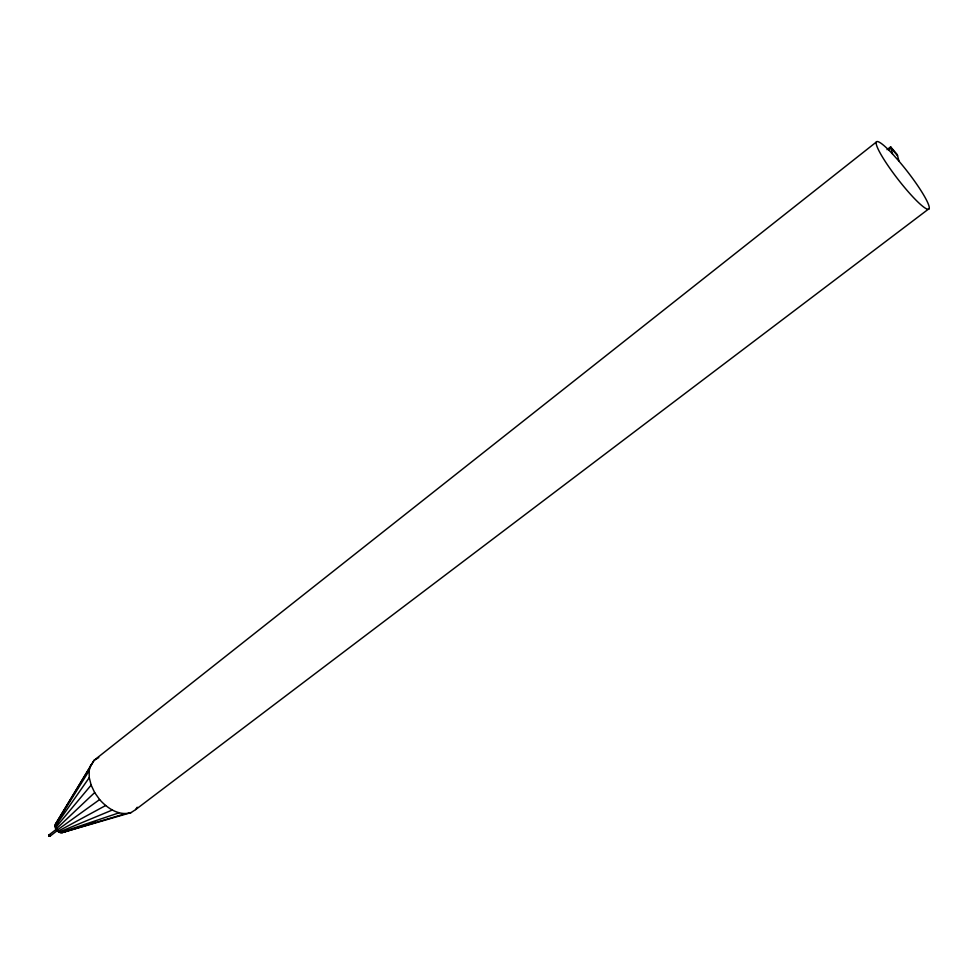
<?xml version="1.0" encoding="UTF-8"?>
<svg xmlns="http://www.w3.org/2000/svg" width="978" height="978" viewBox="0 0 978 978"><rect width="100%" height="100%" fill="white"/><g stroke="black" fill="none" stroke-linecap="round" stroke-linejoin="round"><path stroke-width="1.47" d="M929.1 208.632L135.685 809.564L131.15 812.559L62.384 832.559C58.105 833.574 53.949 828.329 55.379 824.32L94.096 760.309L876.422 141.969M48.9 835.175L48.9 836.043L50.098 836.153L48.9 836.043L49.034 834.906L56.846 828.867M49.817 836.263L48.9 836.043L48.949 835.029M49.646 836.239L48.9 835.359M57.898 830.114L50.098 836.153L48.9 836.043L49.034 834.906L48.9 836.043L49.976 836.227M49.475 836.166L49.157 834.833M55.074 825.371L89.145 770.701L90.807 764.796M50.184 836.031L48.949 835.554M50.22 835.872L48.9 836.043L49.487 834.821M57.641 821.691L59.291 819.124M50.184 835.505L48.9 836.043L49.658 834.882M135.685 809.564L137.226 807.241M55.074 826.593L89.255 777.632L89.145 770.701M55.379 824.32L94.096 760.309L98.778 757.547M55.379 827.889L91.137 785.102L89.255 777.632M49.303 836.056L49.817 834.992M55.978 829.185L94.67 792.596L91.137 785.102M887.034 149.658L890.628 146.834L897.242 154.585L899.026 161.236A42.58 6.1 52.2 0 1 928.036 209.304A42.58 6.1 52.2 0 1 884.87 160.893A42.58 6.1 52.2 0 1 892.474 153.888L890.628 146.834M888.55 149.805L890.921 147.935L897.547 155.698M48.9 836.043L49.56 835.53M56.822 830.383L99.622 799.576C107.287 808.244 119.108 816.349 131.15 812.559M62.384 832.559L79.157 827.082M57.861 831.398L105.612 805.542M59.01 832.168L112.238 810.065M60.208 832.633L119.023 812.84M82.054 826.19L95.098 822.143M61.357 832.767L125.477 813.684M892.474 153.888L899.026 161.236M94.67 792.596L99.622 799.576"/></g></svg>
